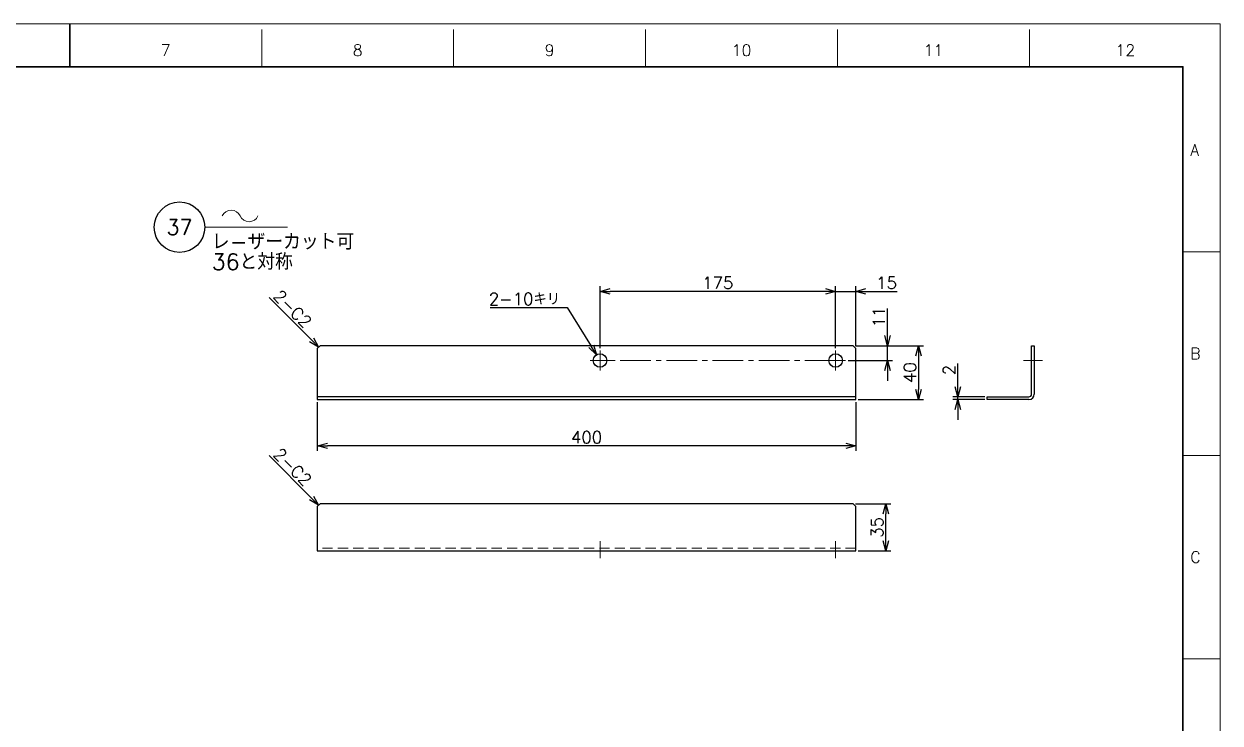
# Model space of a CAD drawing. Header units: millimetres. Extents: x 0 to 1764, y -17 to 1242.
# Drawn here: x 876 to 1764, y 722 to 1242 of the extents above; entities that cross this region are included whole.
import ezdxf
from ezdxf import colors
from ezdxf.entities.mleader import LeaderData, LeaderLine
from ezdxf.enums import TextEntityAlignment as Align
from ezdxf.math import Vec2, Vec3

# ---------------------------------------------------------------- set-up
doc = ezdxf.new("R2010")
doc.units = ezdxf.units.MM
doc.header["$LTSCALE"] = 1.2
doc.header["$PDMODE"] = 99
doc.header["$PDSIZE"] = 1
doc.linetypes.add('CENTER2', pattern=[28.575, 19.05, -3.175, 3.175, -3.175])
doc.linetypes.add('HIDDEN', pattern=[9.525, 6.35, -3.175])
for name, color, linetype, lineweight in [('04_HIDDEN', 2, 'HIDDEN', 13), ('05_CENTER', 4, 'CENTER2', 13), ('08_DIM', 3, 'Continuous', 13), ('90_FRAME', 5, 'Continuous', 35)]:
    doc.layers.add(name, color=color, linetype=linetype, lineweight=lineweight)
doc.layers.add('91_BLANK', color=5, linetype='Continuous', lineweight=0, plot=False)
doc.styles.add('KSS_TXT', font='txt.shx', dxfattribs={"bigfont": 'extfont2.shx'})
doc.styles.get("Standard").update_dxf_attribs({"font": 'txt.shx', "bigfont": 'extfont2.shx'})
doc.dimstyles.new('KSS_DIM', dxfattribs={"dimscale": 3, "dimtxt": 3, "dimasz": 2.5, "dimexe": 1.25, "dimexo": 0.625, "dimtad": 1, "dimdsep": 46, "dimtxsty": 'KSS_TXT', "dimblk": 'OPEN30', "dimcen": 0, "dimazin": 2, "dimtfac": 0.75, "dimtmove": 0, "dimatfit": 3, "dimldrblk": 'OPEN30', "dimfxl": 1.25, "dimtolj": 1, "dimarcsym": 0})
doc.dimstyles.new('KSS_DIM$3', dxfattribs={"dimscale": 3, "dimtxt": 3, "dimasz": 2.5, "dimexe": 1.25, "dimexo": 0.625, "dimtad": 1, "dimtih": 1, "dimtoh": 1, "dimdsep": 46, "dimtxsty": 'KSS_TXT', "dimblk": 'OPEN30', "dimcen": 0, "dimazin": 2, "dimtfac": 0.75, "dimtofl": 0, "dimtmove": 0, "dimatfit": 3, "dimldrblk": 'OPEN30', "dimfxl": 1.25, "dimtolj": 1, "dimarcsym": 0})

# ---------------------------------------------------------------- blocks, each defined once
blk = doc.blocks.new('_Open30')
at = {"color": 0, "linetype": 'ByBlock', "lineweight": -2}
for p, q in [((-1, 0.27), (0, 0)), ((0, 0), (-1, -0.27)), ((0, 0), (-1, 0))]:
    blk.add_line(p, q, dxfattribs=at)
blk = doc.blocks.new('*D152')
at = {"layer": '08_DIM', "color": 0, "lineweight": -2, "transparency": 16777216}
for p, q in [((1470.97, 1042.9), (1463.47, 1042.9)), ((1478.47, 1000.75), (1478.47, 1046.65)), ((1478.47, 1042.9), (1493.47, 1042.9)), ((1493.47, 1002.41), (1493.47, 1046.65)), ((1500.97, 1042.9), (1524.22, 1042.9))]:
    blk.add_line(p, q, dxfattribs=at)
at = {"layer": 'Defpoints', "color": 0, "transparency": 16777216}
for p in [(1493.47, 1042.9), (1478.47, 998.88), (1493.47, 1000.54)]:
    blk.add_point(p, dxfattribs=at)
at = {"layer": '08_DIM', "color": 0, "lineweight": -2, "transparency": 16777216, "xscale": 7.5, "yscale": 7.5, "zscale": 7.5}
blk.add_blockref('_Open30', (1478.47, 1042.9), dxfattribs=at)
at = {"layer": '08_DIM', "color": 0, "lineweight": -2, "transparency": 16777216, "xscale": 7.5, "yscale": 7.5, "zscale": 7.5, "rotation": 180}
blk.add_blockref('_Open30', (1493.47, 1042.9), dxfattribs=at)
at = {"layer": '08_DIM', "color": 0, "transparency": 16777216, "insert": (1516.35, 1049.28), "char_height": 9, "attachment_point": 5, "style": 'KSS_TXT'}
blk.add_mtext('\\A1;15', dxfattribs=at)
blk = doc.blocks.new('*D153')
at = {"layer": '08_DIM', "color": 0, "lineweight": -2, "transparency": 16777216}
for p, q in [((1303.47, 1000.75), (1303.47, 1046.65)), ((1470.97, 1042.9), (1310.97, 1042.9)), ((1478.47, 1000.75), (1478.47, 1046.65))]:
    blk.add_line(p, q, dxfattribs=at)
at = {"layer": 'Defpoints', "color": 0, "transparency": 16777216}
for p in [(1303.47, 1042.9), (1303.47, 998.88), (1478.47, 998.88)]:
    blk.add_point(p, dxfattribs=at)
at = {"layer": '08_DIM', "color": 0, "lineweight": -2, "transparency": 16777216, "xscale": 7.5, "yscale": 7.5, "zscale": 7.5, "rotation": 180}
blk.add_blockref('_Open30', (1303.47, 1042.9), dxfattribs=at)
at = {"layer": '08_DIM', "color": 0, "lineweight": -2, "transparency": 16777216, "xscale": 7.5, "yscale": 7.5, "zscale": 7.5}
blk.add_blockref('_Open30', (1478.47, 1042.9), dxfattribs=at)
at = {"layer": '08_DIM', "color": 0, "transparency": 16777216, "insert": (1390.97, 1049.28), "char_height": 9, "attachment_point": 5, "style": 'KSS_TXT'}
blk.add_mtext('\\A1;175', dxfattribs=at)
blk = doc.blocks.new('*D154')
at = {"layer": '08_DIM', "color": 0, "lineweight": -2, "transparency": 16777216}
for p, q in [((1517.01, 1010.04), (1517.01, 1030.29)), ((1493.35, 1002.54), (1520.76, 1002.54)), ((1517.01, 991.54), (1517.01, 1002.54)), ((1487.69, 991.54), (1520.76, 991.54)), ((1517.01, 984.04), (1517.01, 976.54))]:
    blk.add_line(p, q, dxfattribs=at)
at = {"layer": 'Defpoints', "color": 0, "transparency": 16777216}
for p in [(1491.47, 1002.54), (1517.01, 1002.54), (1485.81, 991.54)]:
    blk.add_point(p, dxfattribs=at)
at = {"layer": '08_DIM', "color": 0, "lineweight": -2, "transparency": 16777216, "xscale": 7.5, "yscale": 7.5, "zscale": 7.5}
for p, rotation in [((1517.01, 1002.54), 270), ((1517.01, 991.54), 90)]:
    blk.add_blockref('_Open30', p, dxfattribs=dict(at, rotation=rotation))
at = {"layer": '08_DIM', "color": 0, "transparency": 16777216, "insert": (1510.63, 1023.91), "char_height": 9, "attachment_point": 5, "rotation": 90, "style": 'KSS_TXT'}
blk.add_mtext('\\A1;11', dxfattribs=at)
blk = doc.blocks.new('*D155')
at = {"layer": '08_DIM', "color": 0, "lineweight": -2, "transparency": 16777216}
for p, q in [((1493.35, 1002.54), (1543.83, 1002.54)), ((1540.08, 995.04), (1540.08, 970.04)), ((1495.35, 962.54), (1543.83, 962.54))]:
    blk.add_line(p, q, dxfattribs=at)
at = {"layer": 'Defpoints', "color": 0, "transparency": 16777216}
for p in [(1491.47, 1002.54), (1493.47, 962.54), (1540.08, 962.54)]:
    blk.add_point(p, dxfattribs=at)
at = {"layer": '08_DIM', "color": 0, "lineweight": -2, "transparency": 16777216, "xscale": 7.5, "yscale": 7.5, "zscale": 7.5}
for p, rotation in [((1540.08, 1002.54), 90), ((1540.08, 962.54), 270)]:
    blk.add_blockref('_Open30', p, dxfattribs=dict(at, rotation=rotation))
at = {"layer": '08_DIM', "color": 0, "transparency": 16777216, "insert": (1533.71, 982.54), "char_height": 9, "attachment_point": 5, "rotation": 90, "style": 'KSS_TXT'}
blk.add_mtext('\\A1;40', dxfattribs=at)
blk = doc.blocks.new('*D156')
at = {"layer": '08_DIM', "color": 0, "lineweight": -2, "transparency": 16777216}
for p, q in [((1093.47, 960.66), (1093.47, 924.38)), ((1493.47, 960.66), (1493.47, 924.38)), ((1485.97, 928.13), (1100.97, 928.13))]:
    blk.add_line(p, q, dxfattribs=at)
at = {"layer": 'Defpoints', "color": 0, "transparency": 16777216}
for p in [(1093.47, 962.54), (1493.47, 962.54), (1093.47, 928.13)]:
    blk.add_point(p, dxfattribs=at)
at = {"layer": '08_DIM', "color": 0, "lineweight": -2, "transparency": 16777216, "xscale": 7.5, "yscale": 7.5, "zscale": 7.5, "rotation": 180}
blk.add_blockref('_Open30', (1093.47, 928.13), dxfattribs=at)
at = {"layer": '08_DIM', "color": 0, "lineweight": -2, "transparency": 16777216, "xscale": 7.5, "yscale": 7.5, "zscale": 7.5}
blk.add_blockref('_Open30', (1493.47, 928.13), dxfattribs=at)
at = {"layer": '08_DIM', "color": 0, "transparency": 16777216, "insert": (1293.47, 934.5), "char_height": 9, "attachment_point": 5, "style": 'KSS_TXT'}
blk.add_mtext('\\A1;400', dxfattribs=at)
blk = doc.blocks.new('*D157')
at = {"layer": '08_DIM', "color": 0, "lineweight": -2, "transparency": 16777216}
for p, q in [((1493.35, 885.06), (1519.47, 885.06)), ((1515.72, 857.56), (1515.72, 877.56)), ((1495.35, 850.06), (1519.47, 850.06))]:
    blk.add_line(p, q, dxfattribs=at)
at = {"layer": 'Defpoints', "color": 0, "transparency": 16777216}
for p in [(1491.47, 885.06), (1515.72, 885.06), (1493.47, 850.06)]:
    blk.add_point(p, dxfattribs=at)
at = {"layer": '08_DIM', "color": 0, "lineweight": -2, "transparency": 16777216, "xscale": 7.5, "yscale": 7.5, "zscale": 7.5}
for p, rotation in [((1515.72, 885.06), 90), ((1515.72, 850.06), 270)]:
    blk.add_blockref('_Open30', p, dxfattribs=dict(at, rotation=rotation))
at = {"layer": '08_DIM', "color": 0, "transparency": 16777216, "insert": (1509.34, 867.56), "char_height": 9, "attachment_point": 5, "rotation": 90, "style": 'KSS_TXT'}
blk.add_mtext('\\A1;35', dxfattribs=at)
blk = doc.blocks.new('*D158')
at = {"layer": '08_DIM', "color": 0, "lineweight": -2, "transparency": 16777216}
for p, q in [((1221.98, 1030.88), (1279.05, 1030.88)), ((1279.05, 1030.88), (1296.88, 1002.16))]:
    blk.add_line(p, q, dxfattribs=at)
at = {"layer": 'Defpoints', "color": 0, "transparency": 16777216}
for p in [(1300.83, 995.79), (1306.11, 987.29)]:
    blk.add_point(p, dxfattribs=at)
at = {"layer": '08_DIM', "color": 0, "lineweight": -2, "transparency": 16777216, "xscale": 7.5, "yscale": 7.5, "zscale": 7.5, "rotation": 301.8268209403129}
blk.add_blockref('_Open30', (1300.83, 995.79), dxfattribs=at)
at = {"layer": '08_DIM', "color": 0, "transparency": 16777216, "insert": (1247.33, 1037.25), "char_height": 9, "attachment_point": 5, "style": 'KSS_TXT'}
blk.add_mtext('\\A1;2-10キリ', dxfattribs=at)
blk = doc.blocks.new('*D159')
at = {"layer": '08_DIM', "color": 0, "lineweight": -2, "transparency": 16777216}
for p, q in [((1569.21, 972.04), (1569.21, 989.29)), ((1589.2, 964.54), (1565.46, 964.54)), ((1589.2, 962.54), (1565.46, 962.54)), ((1569.21, 962.54), (1569.21, 964.54)), ((1569.21, 955.04), (1569.21, 947.54))]:
    blk.add_line(p, q, dxfattribs=at)
at = {"layer": 'Defpoints', "color": 0, "transparency": 16777216}
for p in [(1569.21, 964.54), (1591.07, 964.54), (1591.07, 962.54)]:
    blk.add_point(p, dxfattribs=at)
at = {"layer": '08_DIM', "color": 0, "lineweight": -2, "transparency": 16777216, "xscale": 7.5, "yscale": 7.5, "zscale": 7.5}
for p, rotation in [((1569.21, 964.54), 270), ((1569.21, 962.54), 90)]:
    blk.add_blockref('_Open30', p, dxfattribs=dict(at, rotation=rotation))
at = {"layer": '08_DIM', "color": 0, "transparency": 16777216, "insert": (1562.83, 984.41), "char_height": 9, "attachment_point": 5, "rotation": 90, "style": 'KSS_TXT'}
blk.add_mtext('\\A1;2', dxfattribs=at)
blk = doc.blocks.new('AM_BALLOON1')
at = {"transparency": 16777216}
blk.add_circle((0, 0), 5, dxfattribs=at)
blk.add_attdef('B_NUMBER', text='', height=3, dxfattribs=at).set_placement((0, 0), align=Align.MIDDLE_CENTER)
blk = doc.blocks.new('_OPEN')
at = {"color": 0, "linetype": 'ByBlock'}
for p, q in [((-1, 0.17), (0, 0)), ((0, 0), (-1, -0.17)), ((0, 0), (-1, 0))]:
    blk.add_line(p, q, dxfattribs=at)
blk = doc.blocks.new('p1ba05')
for centre, start, end in [((-2.95, 0.29), 24.2276, 155.5758), ((0, 1.62), 204.2276, 335.5758)]:
    blk.add_arc(centre, 1.62, start, end)
blk = doc.blocks.new('*D160')
at = {"layer": '08_DIM', "color": 0, "lineweight": -2, "transparency": 16777216}
blk.add_line((1089.17, 889.37), (1057.59, 920.94), dxfattribs=at)
at = {"layer": 'Defpoints', "color": 0, "transparency": 16777216}
for p in [(1046.7, 931.83), (1046.7, 931.83), (1094.47, 884.06)]:
    blk.add_point(p, dxfattribs=at)
at = {"layer": '08_DIM', "color": 0, "lineweight": -2, "transparency": 16777216, "xscale": 7.5, "yscale": 7.5, "zscale": 7.5, "rotation": 315}
blk.add_blockref('_Open30', (1094.47, 884.06), dxfattribs=at)
at = {"layer": '08_DIM', "color": 0, "transparency": 16777216, "insert": (1075.1, 912.45), "char_height": 9, "attachment_point": 5, "rotation": 315, "style": 'KSS_TXT'}
blk.add_mtext('\\A1;2-C2', dxfattribs=at)
blk = doc.blocks.new('*D161')
at = {"layer": '08_DIM', "color": 0, "lineweight": -2, "transparency": 16777216}
blk.add_line((1089.17, 1006.84), (1057.59, 1038.41), dxfattribs=at)
at = {"layer": 'Defpoints', "color": 0, "transparency": 16777216}
for p in [(1046.7, 1049.31), (1046.7, 1049.31), (1094.47, 1001.54)]:
    blk.add_point(p, dxfattribs=at)
at = {"layer": '08_DIM', "color": 0, "lineweight": -2, "transparency": 16777216, "xscale": 7.5, "yscale": 7.5, "zscale": 7.5, "rotation": 315}
blk.add_blockref('_Open30', (1094.47, 1001.54), dxfattribs=at)
at = {"layer": '08_DIM', "color": 0, "transparency": 16777216, "insert": (1075.1, 1029.93), "char_height": 9, "attachment_point": 5, "rotation": 315, "style": 'KSS_TXT'}
blk.add_mtext('\\A1;2-C2', dxfattribs=at)

msp = doc.modelspace()

# ---------------------------------------------------------------- linework, layer by layer
at = {"color": 0}
for p, q in [((1624.071, 1002.537), (1626.071, 1002.537)), ((1624.071, 966.537), (1624.071, 1002.537)), ((1626.071, 1002.537), (1626.071, 966.537)), ((1493.471, 964.537), (1093.471, 964.537)), ((1591.071, 962.537), (1591.071, 964.537)), ((1591.071, 964.537), (1622.071, 964.537)), ((1622.071, 962.537), (1591.071, 962.537))]:
    msp.add_line(p, q, dxfattribs=at)
for points in [[(1491.471, 1002.537), (1095.471, 1002.537), (1093.471, 1000.537), (1093.471, 962.537), (1493.471, 962.537), (1493.471, 1000.537)], [(1491.471, 885.062), (1095.471, 885.062), (1093.471, 883.062), (1093.471, 850.062), (1493.471, 850.062), (1493.471, 883.062)]]:
    msp.add_lwpolyline(points, close=True, dxfattribs=at)
for centre in [(1303.471, 991.537), (1478.471, 991.537)]:
    msp.add_circle(centre, 5, dxfattribs=at)
for radius in [4, 2]:
    msp.add_arc((1622.071, 966.537), radius, 270, 0, dxfattribs=at)
at = {"layer": '04_HIDDEN'}
msp.add_line((1493.471, 852.062), (1093.471, 852.062), dxfattribs=at)
at = {"layer": '05_CENTER'}
for p, q in [((1303.471, 984.196), (1303.471, 998.878)), ((1478.471, 984.196), (1478.471, 998.878)), ((1296.13, 991.537), (1310.812, 991.537)), ((1478.471, 991.537), (1303.471, 991.537)), ((1471.13, 991.537), (1485.812, 991.537)), ((1618.079, 991.537), (1632.043, 991.537)), ((1303.471, 844.721), (1303.471, 857.32)), ((1478.471, 844.721), (1478.471, 857.32))]:
    msp.add_line(p, q, dxfattribs=at)
at = {"layer": '08_DIM'}
msp.add_line((1009.901, 1090.555), (1071.23, 1090.555), dxfattribs=at)
at = {"layer": '90_FRAME'}
msp.add_line((909.6, 1241.619), (909.6, 1209.75), dxfattribs=at)
at = {"layer": '90_FRAME', "color": 4, "lineweight": 13}
for p, q in [((1052.169, 1209.75), (1052.169, 1237.359)), ((1194.737, 1209.75), (1194.737, 1237.359)), ((1337.305, 1209.75), (1337.305, 1237.359)), ((1479.873, 1209.75), (1479.873, 1237.359)), ((1622.441, 1209.75), (1622.441, 1237.359)), ((1764.068, 1072.29), (1736.459, 1072.29)), ((1764.068, 921.066), (1736.459, 921.066)), ((1764.068, 769.842), (1736.459, 769.842))]:
    msp.add_line(p, q, dxfattribs=at)
at = {"layer": '90_FRAME'}
msp.add_lwpolyline([(82.742, 27.485), (1736.459, 27.485), (1736.459, 1209.75), (82.742, 1209.75)], close=True, dxfattribs=at)
at = {"layer": '91_BLANK'}
msp.add_lwpolyline([(0, 0), (1764.068, 0), (1764.068, 1241.619), (0, 1241.619)], close=True, dxfattribs=at)

# ---------------------------------------------------------------- block references
at = {"layer": '08_DIM', "xscale": 4.5, "yscale": 4.5, "zscale": 4.5}
msp.add_blockref('p1ba05', (1042.771, 1094.658), dxfattribs=at)

# ---------------------------------------------------------------- texts
at = {"layer": '08_DIM', "style": 'KSS_TXT'}
for s, p in [('レ-ザーカット可', (1015.089, 1073.874)), ('36と対称', (1015.089, 1058.905))]:
    msp.add_text(s, height=12, dxfattribs=at).set_placement(p)
at = {"layer": '90_FRAME', "color": 0, "lineweight": 13, "style": 'KSS_TXT'}
for s, p in [('7', (980.884, 1215.249)), ('8', (1123.453, 1215.249)), ('9', (1266.021, 1215.249)), ('10', (1408.589, 1215.249)), ('11', (1551.157, 1215.249)), ('12', (1693.725, 1215.249))]:
    msp.add_text(s, height=8.52, dxfattribs=at).set_placement(p, align=Align.BOTTOM_CENTER)
for s, p in [('A', (1741.947, 1147.902)), ('B', (1741.947, 996.678)), ('C', (1741.947, 845.454))]:
    msp.add_text(s, height=8.52, dxfattribs=at).set_placement(p, align=Align.MIDDLE_LEFT)

# ---------------------------------------------------------------- dimensions: what is measured, and where the dimension line sits
at = {"layer": '08_DIM'}
for p1, p2, picture, middle in [((1094.471, 1001.537), (1046.703, 1049.306), '*D161', (1075.095, 1029.929)), ((1094.471, 884.062), (1046.703, 931.831), '*D160', (1075.095, 912.454))]:
    dim = msp.add_aligned_dim(p1=p1, p2=p2, distance=0, text='2-C2', dimstyle='KSS_DIM', override={"dimse1": 1, "dimse2": 1, "dimsd2": 1, "dimarcsym": 1}, dxfattribs=at)
    dim.commit()
    dim.dimension.update_dxf_attribs({"geometry": picture, "text_midpoint": middle})
for base, p1, p2, angle, picture, middle in [((1303.471, 1042.902), (1478.471, 998.878), (1303.471, 998.878), 180, '*D153', (1390.971, 1049.277)), ((1493.471, 1042.902), (1478.471, 998.878), (1493.471, 1000.537), 180, '*D152', (1516.346, 1049.277)), ((1517.007, 1002.537), (1485.812, 991.537), (1491.471, 1002.537), 90, '*D154', (1510.632, 1023.912)), ((1540.082, 962.537), (1491.471, 1002.537), (1493.471, 962.537), 90, '*D155', (1533.707, 982.537)), ((1569.208, 964.537), (1591.071, 962.537), (1591.071, 964.537), 90, '*D159', (1562.833, 984.412)), ((1093.471, 928.126), (1493.471, 962.537), (1093.471, 962.537), 180, '*D156', (1293.471, 934.501)), ((1515.72, 885.062), (1493.471, 850.062), (1491.471, 885.062), 90, '*D157', (1509.345, 867.562))]:
    dim = msp.add_linear_dim(base=base, p1=p1, p2=p2, angle=angle, dimstyle='KSS_DIM', override={"dimarcsym": 1}, dxfattribs=at)
    dim.commit()
    dim.dimension.update_dxf_attribs({"geometry": picture, "text_midpoint": middle})
dim = msp.add_diameter_dim_2p(p1=(1306.108, 987.289), p2=(1300.835, 995.786), text='2-<>キリ', dimstyle='KSS_DIM$3', override={"dimpost": '<>', "dimtix": 1, "dimarcsym": 1}, dxfattribs=at)
dim.commit()
dim.dimension.update_dxf_attribs({"geometry": '*D158', "text_midpoint": (1247.33, 1030.876), "dimtype": 163})

# ---------------------------------------------------------------- leaders
ml = msp.add_multileader_block('Standard', dxfattribs=at)
ml.set_content('AM_BALLOON1', color=256, scale=3.75)
ml.set_attribute('B_NUMBER', '37', width=0)
ml.set_leader_properties(color=256, linetype='ByLayer', lineweight=-1)
ml.set_arrow_properties(name='OPEN')
ml.build(insert=Vec2(0, 0))
ml.multileader.update_dxf_attribs({"leader_type": 0, "has_dogleg": 0, "text_right_attachment_type": 6, "dogleg_length": 0, "arrow_head_size": 7.5, "scale": 2.5, "block_connection_type": 1})
ctx = ml.context
ctx.base_point, ctx.scale, ctx.char_height, ctx.arrow_head_size, ctx.landing_gap_size, ctx.plane_origin = Vec3(991.129, 1090.57), 2.5, 15, 7.5, 7.5, Vec3(991.129, 1090.57)
ctx.right_attachment, ctx.attachment_type = 6, 1
notes = []
notes.append((ctx, [(0, (0, 0, 0), (0, 0), (1, 0), 1, [])]))
ctx.block.insert = Vec3(991.129, 1090.57)
for ctx, leaders in notes:
    for number, flags, end, landing, length, lines in leaders:
        leader = LeaderData()
        leader.index, (leader.has_last_leader_line, leader.has_dogleg_vector, leader.attachment_direction) = number, flags
        leader.last_leader_point, leader.dogleg_vector, leader.dogleg_length = Vec3(end), Vec3(landing), length
        for number, points, colour, breaks in lines:
            line = LeaderLine()
            line.index, line.vertices, line.color, line.breaks = number, Vec3.list(points), colors.encode_raw_color(colour), breaks
            leader.lines.append(line)
        ctx.leaders.append(leader)

doc.saveas('drawing.dxf')
